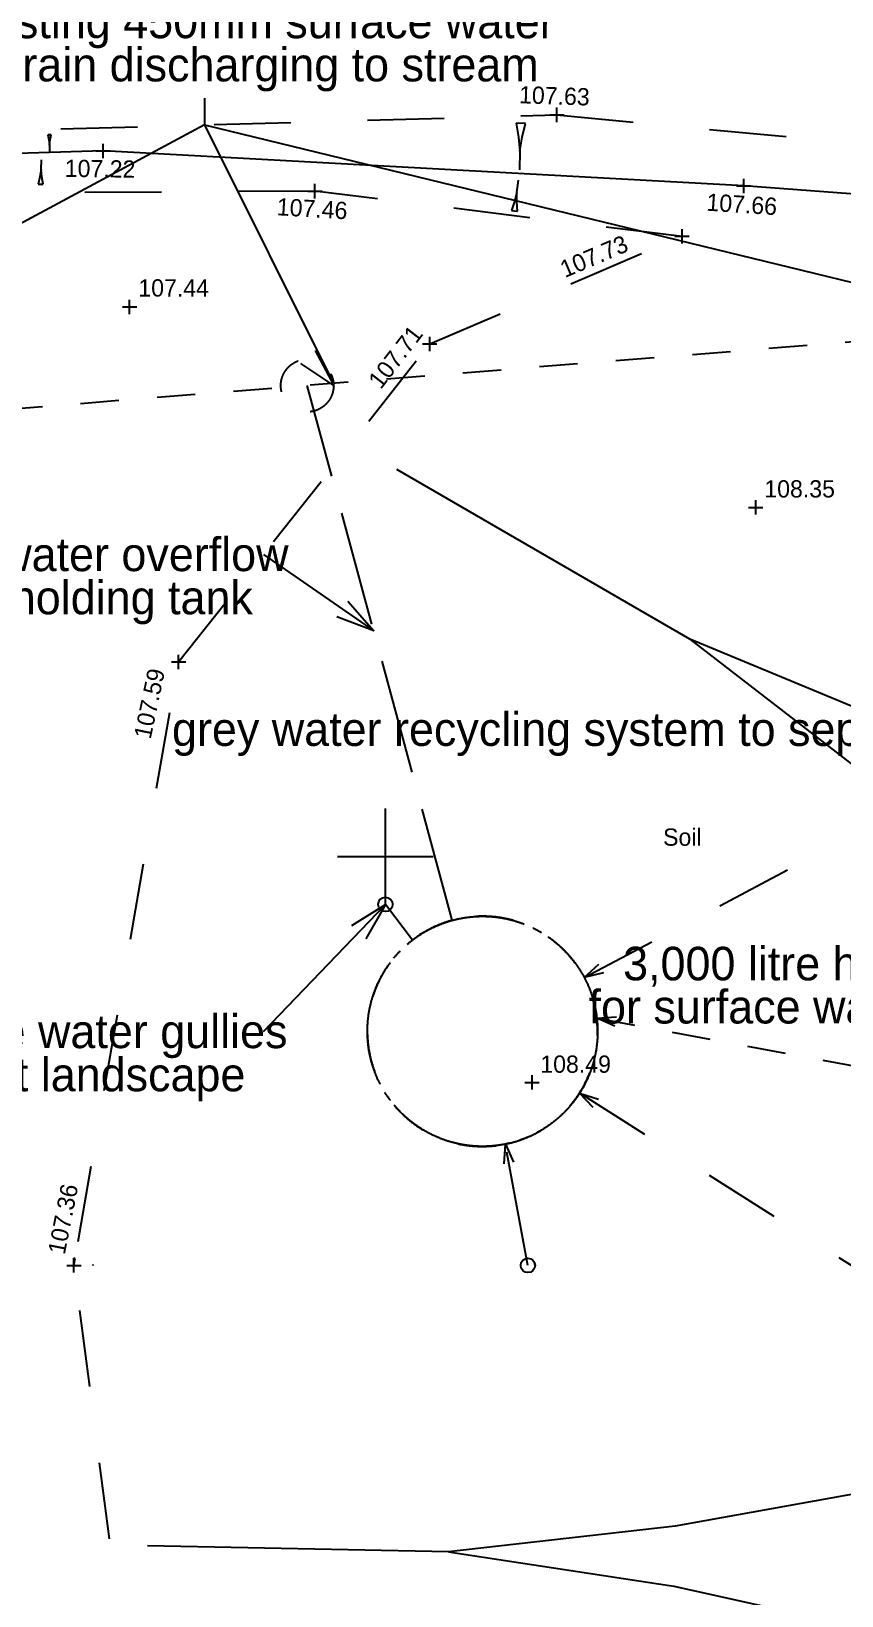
# Model space of a CAD drawing. Header units: millimetres. Extents: x -41320 to 62477, y -39180 to 41963.
# Drawn here: x -12321 to -3869, y -6390 to 9926 of the extents above; entities that cross this region are included whole.
import ezdxf

# ---------------------------------------------------------------- set-up
doc = ezdxf.new("R2010")
doc.units = ezdxf.units.MM
for name, pattern in [('BORDER', [16, 13, -1, 1, -1]), ('DASHDOT', [16, 12, -4]), ('DASHED', [16, 8, -8]), ('DOT', [16, 4, -4, 4, -4])]:
    doc.linetypes.add(name, pattern=pattern)
for name, color, linetype, true_color in [('1', 7, 'Continuous', 0xffffff), ('NEW_LGF_1', 7, 'Continuous', 0xffffff), ('SV___GRID', 7, 'Continuous', 0xffffff), ('SV_LAND_FORM_LEVELS', 7, 'Continuous', 0xffffff), ('SV_LAND_FORMS', 7, 'Continuous', 0xffffff), ('SV_LEVELS_(SPOT)', 7, 'Continuous', 0xffffff), ('SV_MISC_TEXT', 7, 'Continuous', 0xffffff)]:
    doc.layers.add(name, color=color, linetype=linetype, true_color=true_color)
doc.dimstyles.new('ISO-25', dxfattribs={"dimtxt": 2.5, "dimasz": 2.5, "dimexe": 1.25, "dimexo": 0.625, "dimtad": 1, "dimtxsty": 'Standard', "dimcen": 2.5, "dimadec": 0, "dimazin": 0, "dimtfac": 1, "dimtmove": 0, "dimatfit": 3, "dimfxl": 1, "dimarcsym": 0})

# ---------------------------------------------------------------- blocks, each defined once
blk = doc.blocks.new('PT_PLUS00002')
at = {"layer": 'SV_LAND_FORM_LEVELS', "color": 1, "linetype": 'Continuous', "ltscale": 100}
for p, q in [((0, 75), (150, 75)), ((75, 0), (75, 150))]:
    blk.add_line(p, q, dxfattribs=at)
at = {"layer": 'SV_LAND_FORM_LEVELS'}
blk.add_attdef('PAT_NAME', (0, 0), '', height=1, dxfattribs=at)
blk = doc.blocks.new('PT_PLUS00011')
at = {"layer": 'SV_LEVELS_(SPOT)', "color": 1, "linetype": 'Continuous', "ltscale": 100}
for p, q in [((0, 75), (150, 75)), ((75, 0), (75, 150))]:
    blk.add_line(p, q, dxfattribs=at)
at = {"layer": 'SV_LEVELS_(SPOT)'}
blk.add_attdef('PAT_NAME', (0, 0), '', height=1, dxfattribs=at)
blk = doc.blocks.new('GLOBALTADPOLE')
at = {"layer": 'SV_MISC_TEXT', "color": 1, "linetype": 'Continuous', "ltscale": 100}
for p, q in [((57, 196), (32, 102)), ((57, 196), (73, 324)), ((57, 98), (57, 196)), ((32, 102), (0, 8)), ((0, 8), (64, 0)), ((64, 0), (57, 98))]:
    blk.add_line(p, q, dxfattribs=at)
at = {"layer": 'SV_MISC_TEXT'}
blk.add_attdef('PAT_NAME', (0, 0), '', height=1, dxfattribs=at)
blk = doc.blocks.new('DD295A91')
at = {"layer": '1', "color": 5, "linetype": 'DOT', "ltscale": 100}
blk.add_line((15209, 1217), (0, 0), dxfattribs=at)
blk.add_circle((7604, 608), 275, dxfattribs=at)
blk.add_arc((7604, 608), 275, 0, 0, dxfattribs=at)
blk = doc.blocks.new('PT_PLUS00021')
at = {"layer": 'SV_LAND_FORM_LEVELS', "color": 1, "linetype": 'Continuous', "ltscale": 100}
for p, q in [((0, 75), (150, 75)), ((75, 0), (75, 150))]:
    blk.add_line(p, q, dxfattribs=at)
at = {"layer": 'SV_LAND_FORM_LEVELS'}
blk.add_attdef('PAT_NAME', (0, 0), '', height=1, dxfattribs=at)
blk = doc.blocks.new('878EE72C')
at = {"layer": 'NEW_LGF_1', "color": 2, "linetype": 'BORDER', "ltscale": 100}
blk.add_circle((22115, 20518), 1200, dxfattribs=at)
blk.add_arc((22115, 20518), 1200, 0, 0, dxfattribs=at)
at = {"layer": 'NEW_LGF_1'}
blk.add_attdef('Sfb', (0, 0), '', height=1, dxfattribs=at)
blk = doc.blocks.new('PT_PLUS00028')
at = {"layer": 'SV_LEVELS_(SPOT)', "color": 1, "linetype": 'Continuous', "ltscale": 100}
for p, q in [((0, 75), (150, 75)), ((75, 0), (75, 150))]:
    blk.add_line(p, q, dxfattribs=at)
at = {"layer": 'SV_LEVELS_(SPOT)'}
blk.add_attdef('PAT_NAME', (0, 0), '', height=1, dxfattribs=at)
blk = doc.blocks.new('PT_PLUS00033')
at = {"layer": 'SV_LAND_FORM_LEVELS', "color": 1, "linetype": 'Continuous', "ltscale": 100}
for p, q in [((0, 75), (150, 75)), ((75, 0), (75, 150))]:
    blk.add_line(p, q, dxfattribs=at)
at = {"layer": 'SV_LAND_FORM_LEVELS'}
blk.add_attdef('PAT_NAME', (0, 0), '', height=1, dxfattribs=at)
blk = doc.blocks.new('PT_PLUS00035')
at = {"layer": 'SV_LEVELS_(SPOT)', "color": 1, "linetype": 'Continuous', "ltscale": 100}
for p, q in [((0, 75), (150, 75)), ((75, 0), (75, 150))]:
    blk.add_line(p, q, dxfattribs=at)
at = {"layer": 'SV_LEVELS_(SPOT)'}
blk.add_attdef('PAT_NAME', (0, 0), '', height=1, dxfattribs=at)
blk = doc.blocks.new('GLOBALTADPOLE00038')
at = {"layer": 'SV_MISC_TEXT', "color": 1, "linetype": 'Continuous', "ltscale": 100}
for p, q in [((7866, 1570), (5501, 1146)), ((7835, 0), (7866, 1570)), ((5501, 1146), (3140, 878)), ((3140, 878), (0, 940)), ((3140, 878), (5489, 518)), ((5489, 518), (7835, 0))]:
    blk.add_line(p, q, dxfattribs=at)
at = {"layer": 'SV_MISC_TEXT'}
blk.add_attdef('PAT_NAME', (0, 0), '', height=1, dxfattribs=at)
blk = doc.blocks.new('F5427BA7')
at = {"layer": 'NEW_LGF_1', "color": 1, "linetype": 'Continuous', "ltscale": 100}
for p, q in [((18935, 28183), (18935, 27906)), ((18935, 27906), (12787, 24609)), ((18935, 27906), (20279, 25209)), ((18935, 27906), (27609, 25795)), ((19549, 23426), (20699, 22628)), ((19549, 18451), (20820, 19775))]:
    blk.add_line(p, q, dxfattribs=at)
at = {"layer": 'NEW_LGF_1', "color": 2, "linetype": 'DASHDOT', "ltscale": 100}
for p, q in [((21518, 19609), (20005, 25187)), ((21102, 19403), (20820, 19775)), ((22306, 16010), (22072, 17275)), ((22381, 16010), (22374, 16041))]:
    blk.add_line(p, q, dxfattribs=at)
at = {"layer": 'NEW_LGF_1', "color": 2, "linetype": 'DOT', "ltscale": 100}
blk.add_line((23024, 18590), (31928, 16935), dxfattribs=at)
at = {"layer": 'NEW_LGF_1', "color": 2, "linetype": 'BORDER', "ltscale": 100}
blk.add_line((17584, 16081), (17572, 16085), dxfattribs=at)
at = {"layer": 'NEW_LGF_1', "color": 4, "linetype": 'Continuous', "ltscale": 100}
for centre in [(20820, 19775), (22306, 16010)]:
    blk.add_circle(centre, 75, dxfattribs=at)
for centre in [(20820, 19775), (22306, 16010)]:
    blk.add_arc(centre, 75, 0, 0, dxfattribs=at)
at = {"layer": 'NEW_LGF_1', "color": 2, "linetype": 'DOT', "ltscale": 100}
for start, end in [(105.178, 281.5153), (105.178, 281.5153), (281.5153, 101.5153), (281.5153, 101.5153)]:
    blk.add_arc((21832, 18451), 1200, start, end, dxfattribs=at)
at = {"layer": 'NEW_LGF_1', "color": 6, "linetype": 'BORDER', "ltscale": 100}
blk.add_arc((17497, 16010), 275, 0, 2.1633, dxfattribs=at)
blk.add_arc((17497, 16010), 275, 0, 2.1633, dxfattribs=at)
at = {"layer": 'NEW_LGF_1', "color": 15, "linetype": 'Continuous', "ltscale": 100}
for s, p in [('existing 450mm surface water', (16369, 28809)), ('drain discharging to stream', (16774, 28359)), ('surface water overflow ', (15128, 23251)), ('from holding tank', (15848, 22801)), ('grey water recycling system to separate detail', (18595, 21428)), ('3,000 litre holding tank', (23299, 18983)), ('for surface water re-use', (22939, 18533)), ('surface water gullies', (15533, 18276)), ('to suit landscape', (15848, 17826))]:
    blk.add_text(s, height=350, dxfattribs=at).set_placement(p)
at = {"layer": 'NEW_LGF_1'}
blk.add_attdef('Sfb', (0, 0), '', height=1, dxfattribs=at)
blk = doc.blocks.new('PT_PLUS00063')
at = {"layer": 'SV_LAND_FORM_LEVELS', "color": 1, "linetype": 'Continuous', "ltscale": 100}
for p, q in [((0, 75), (150, 75)), ((75, 0), (75, 150))]:
    blk.add_line(p, q, dxfattribs=at)
at = {"layer": 'SV_LAND_FORM_LEVELS'}
blk.add_attdef('PAT_NAME', (0, 0), '', height=1, dxfattribs=at)
blk = doc.blocks.new('GLOBALTADPOLE00086')
at = {"layer": 'SV_MISC_TEXT', "color": 1, "linetype": 'Continuous', "ltscale": 100}
for p, q in [((36, 181), (0, 181)), ((0, 181), (11, 126)), ((25, 126), (36, 181)), ((11, 126), (18, 72)), ((18, 72), (25, 126)), ((18, 72), (18, 0))]:
    blk.add_line(p, q, dxfattribs=at)
at = {"layer": 'SV_MISC_TEXT'}
blk.add_attdef('PAT_NAME', (0, 0), '', height=1, dxfattribs=at)
blk = doc.blocks.new('PT_PLUS00100')
at = {"layer": 'SV_LAND_FORM_LEVELS', "color": 1, "linetype": 'Continuous', "ltscale": 100}
for p, q in [((0, 75), (150, 75)), ((75, 0), (75, 150))]:
    blk.add_line(p, q, dxfattribs=at)
at = {"layer": 'SV_LAND_FORM_LEVELS'}
blk.add_attdef('PAT_NAME', (0, 0), '', height=1, dxfattribs=at)
blk = doc.blocks.new('PT_PLUS00103')
at = {"layer": 'SV_LAND_FORM_LEVELS', "color": 1, "linetype": 'Continuous', "ltscale": 100}
for p, q in [((0, 75), (150, 75)), ((75, 0), (75, 150))]:
    blk.add_line(p, q, dxfattribs=at)
at = {"layer": 'SV_LAND_FORM_LEVELS'}
blk.add_attdef('PAT_NAME', (0, 0), '', height=1, dxfattribs=at)
blk = doc.blocks.new('GLOBALTADPOLE00105')
at = {"layer": 'SV_MISC_TEXT', "color": 1, "linetype": 'Continuous', "ltscale": 100}
for p, q in [((97, 483), (0, 486)), ((0, 486), (24, 340)), ((24, 340), (39, 194)), ((39, 194), (63, 339)), ((63, 339), (97, 483)), ((39, 194), (33, 0))]:
    blk.add_line(p, q, dxfattribs=at)
at = {"layer": 'SV_MISC_TEXT'}
blk.add_attdef('PAT_NAME', (0, 0), '', height=1, dxfattribs=at)
blk = doc.blocks.new('GLOBALTADPOLE00106')
at = {"layer": 'SV_MISC_TEXT', "color": 1, "linetype": 'Continuous', "ltscale": 100}
for p, q in [((3054, 3419), (0, 5190)), ((3054, 3419), (5168, 1786)), ((5522, 2397), (3054, 3419)), ((8078, 1527), (5522, 2397)), ((5168, 1786), (7193, 0)), ((7193, 0), (8078, 1527))]:
    blk.add_line(p, q, dxfattribs=at)
at = {"layer": 'SV_MISC_TEXT'}
blk.add_attdef('PAT_NAME', (0, 0), '', height=1, dxfattribs=at)
blk = doc.blocks.new('PT_PLUS00115')
at = {"layer": 'SV_LAND_FORM_LEVELS', "color": 1, "linetype": 'Continuous', "ltscale": 100}
for p, q in [((0, 75), (150, 75)), ((75, 0), (75, 150))]:
    blk.add_line(p, q, dxfattribs=at)
at = {"layer": 'SV_LAND_FORM_LEVELS'}
blk.add_attdef('PAT_NAME', (0, 0), '', height=1, dxfattribs=at)
blk = doc.blocks.new('GLOBALTADPOLE00142')
at = {"layer": 'SV_MISC_TEXT', "color": 1, "linetype": 'Continuous', "ltscale": 100}
for p, q in [((31, 153), (36, 254)), ((18, 77), (0, 2)), ((0, 2), (51, 0)), ((31, 153), (18, 77)), ((38, 76), (31, 153)), ((51, 0), (38, 76))]:
    blk.add_line(p, q, dxfattribs=at)
at = {"layer": 'SV_MISC_TEXT'}
blk.add_attdef('PAT_NAME', (0, 0), '', height=1, dxfattribs=at)
blk = doc.blocks.new('0F3204BB')
at = {"layer": 'NEW_LGF_1', "color": 2, "linetype": 'Continuous', "ltscale": 100}
for p, q in [((149, 365), (341, 0)), ((341, 0), (0, 232))]:
    blk.add_line(p, q, dxfattribs=at)
at = {"layer": 'NEW_LGF_1'}
blk.add_attdef('Sfb', (0, 0), '', height=1, dxfattribs=at)
blk = doc.blocks.new('PT_PLUS00169')
at = {"layer": 'SV_LAND_FORM_LEVELS', "color": 1, "linetype": 'Continuous', "ltscale": 100}
for p, q in [((0, 75), (150, 75)), ((75, 0), (75, 150))]:
    blk.add_line(p, q, dxfattribs=at)
at = {"layer": 'SV_LAND_FORM_LEVELS'}
blk.add_attdef('PAT_NAME', (0, 0), '', height=1, dxfattribs=at)
blk = doc.blocks.new('5654F96E')
at = {"layer": 'NEW_LGF_1', "color": 2, "linetype": 'Continuous', "ltscale": 100}
for p, q in [((114, 310), (386, 0)), ((386, 0), (0, 146))]:
    blk.add_line(p, q, dxfattribs=at)
at = {"layer": 'NEW_LGF_1'}
blk.add_attdef('Sfb', (0, 0), '', height=1, dxfattribs=at)
blk = doc.blocks.new('597D7589')
at = {"layer": 'NEW_LGF_1', "color": 2, "linetype": 'Continuous', "ltscale": 100}
for p, q in [((0, 139), (349, 358)), ((349, 358), (144, 0))]:
    blk.add_line(p, q, dxfattribs=at)
at = {"layer": 'NEW_LGF_1'}
blk.add_attdef('Sfb', (0, 0), '', height=1, dxfattribs=at)
blk = doc.blocks.new('3681A1B3')
at = {"layer": 'NEW_LGF_1', "color": 2, "linetype": 'Continuous', "ltscale": 100}
for p, q in [((0, 0), (153, 138)), ((200, 49), (0, 0))]:
    blk.add_line(p, q, dxfattribs=at)
at = {"layer": 'NEW_LGF_1'}
blk.add_attdef('Sfb', (0, 0), '', height=1, dxfattribs=at)
blk = doc.blocks.new('7E8AD993')
at = {"layer": 'NEW_LGF_1', "color": 2, "linetype": 'DASHED', "ltscale": 100}
for p, q in [((47, 8349), (7073, 12065)), ((0, 7145), (11159, 65))]:
    blk.add_line(p, q, dxfattribs=at)
at = {"layer": 'NEW_LGF_1', "color": 2, "linetype": 'Continuous', "ltscale": 100}
for centre in [(7138, 12065), (11094, 65)]:
    blk.add_circle(centre, 65, dxfattribs=at)
for centre in [(7138, 12065), (11094, 65)]:
    blk.add_arc(centre, 65, 0, 0, dxfattribs=at)
blk = doc.blocks.new('16D52055')
at = {"layer": 'NEW_LGF_1', "color": 2, "linetype": 'Continuous', "ltscale": 100}
for p, q in [((0, 86), (206, 98)), ((187, 0), (0, 86))]:
    blk.add_line(p, q, dxfattribs=at)
at = {"layer": 'NEW_LGF_1'}
blk.add_attdef('Sfb', (0, 0), '', height=1, dxfattribs=at)
blk = doc.blocks.new('AE589C0B')
at = {"layer": 'NEW_LGF_1', "color": 2, "linetype": 'Continuous', "ltscale": 100}
for p, q in [((142, 0), (0, 149)), ((0, 149), (196, 84))]:
    blk.add_line(p, q, dxfattribs=at)
at = {"layer": 'NEW_LGF_1'}
blk.add_attdef('Sfb', (0, 0), '', height=1, dxfattribs=at)
blk = doc.blocks.new('3116EE52')
at = {"layer": 'NEW_LGF_1', "color": 2, "linetype": 'Continuous', "ltscale": 100}
for p, q in [((0, 0), (13, 206)), ((13, 206), (98, 18))]:
    blk.add_line(p, q, dxfattribs=at)
at = {"layer": 'NEW_LGF_1'}
blk.add_attdef('Sfb', (0, 0), '', height=1, dxfattribs=at)
blk = doc.blocks.new('B5121D4A')
at = {"layer": 'NEW_LGF_1', "color": 9, "linetype": 'Continuous', "ltscale": 100}
for p, q in [((18401, 15932), (19164, 15932)), ((1383, 3870), (1383, 3137)), ((12079, 3721), (12079, 3121)), ((969, 3533), (1732, 3532)), ((1383, 2921), (1383, 3521)), ((6731, 3321), (1383, 3321)), ((1383, 3321), (12079, 3321)), ((6731, 3321), (12079, 3321))]:
    blk.add_line(p, q, dxfattribs=at)
at = {"layer": 'NEW_LGF_1', "color": 4, "linetype": 'Continuous', "ltscale": 100}
for p, q in [((1313, 3250), (1454, 3392)), ((12150, 3392), (12009, 3250))]:
    blk.add_line(p, q, dxfattribs=at)
at = {"layer": 'NEW_LGF_1', "color": 9, "linetype": 'Continuous', "ltscale": 100}
for s, p in [('R10696', (17482, 16092)), ('R4480', (21920, 5509)), ('R10696', (102, 3579)), ('10696', (6171, 2921))]:
    blk.add_text(s, height=250, dxfattribs=at).set_placement(p)
for points in [[(9380, 10895), (18815, 15932)], [(18389, 10479), (23297, 180)], [(20876, 9751), (23000, 5809)], [(11776, 6266), (1383, 3532)]]:
    blk.add_leader(points, dimstyle='ISO-25', override={"dimasz": 200}, dxfattribs=at)

msp = doc.modelspace()

# ---------------------------------------------------------------- linework, layer by layer
at = {"layer": 'SV___GRID', "color": 1, "linetype": 'Continuous', "ltscale": 100}
for p, q in [((-8628, 820), (-8628, 1820)), ((-9128, 1320), (-8128, 1320))]:
    msp.add_line(p, q, dxfattribs=at)
at = {"layer": 'SV_LAND_FORMS', "color": 1, "linetype": 'DASHED', "ltscale": 100}
for p, q in [((-15212, 8817), (-6839, 9055)), ((-6839, 9055), (1798, 8235)), ((-9363, 8259), (-15476, 8225)), ((-5533, 7786), (-9363, 8259)), ((-8165, 6666), (-5534, 7789)), ((-10785, 3349), (-8165, 6666)), ((-11833, -2697), (-10785, 3349)), ((-11876, -2945), (-11864, -2874)), ((-10885, -10556), (-11876, -2945))]:
    msp.add_line(p, q, dxfattribs=at)
at = {"layer": 'SV_LAND_FORMS', "color": 1, "linetype": 'Continuous', "ltscale": 100}
for p, q in [((-11571, 8679), (-15113, 8574)), ((-4891, 8314), (-11571, 8679)), ((3883, 7657), (-4891, 8314))]:
    msp.add_line(p, q, dxfattribs=at)

# ---------------------------------------------------------------- block references
at = {"layer": '1'}
msp.add_blockref('DD295A91', (-17047, 5623), dxfattribs=at)
at = {"layer": 'NEW_LGF_1'}
for name, p in [('878EE72C', (-29730, -21022)), ('F5427BA7', (-29448, -18955)), ('0F3204BB', (-9508, 6231)), ('B5121D4A', (-7386, -11959)), ('5654F96E', (-9134, 3673)), ('7E8AD993', (-6602, -8292)), ('597D7589', (-8977, 462)), ('3681A1B3', (-6555, 57)), ('16D52055', (-6423, -451)), ('AE589C0B', (-6602, -1297)), ('3116EE52', (-7389, -1886))]:
    msp.add_blockref(name, p, dxfattribs=at)
at = {"layer": 'SV_LAND_FORM_LEVELS'}
for name, p in [('PT_PLUS00021', (-6914, 8980)), ('PT_PLUS00063', (-11646, 8604)), ('PT_PLUS00169', (-9438, 8184)), ('PT_PLUS00103', (-4966, 8239)), ('PT_PLUS00100', (-5609, 7714)), ('PT_PLUS00115', (-8240, 6591)), ('PT_PLUS00002', (-10860, 3274)), ('PT_PLUS00033', (-11951, -3020))]:
    msp.add_blockref(name, p, dxfattribs=at)
at = {"layer": 'SV_LEVELS_(SPOT)'}
for name, p in [('PT_PLUS00011', (-11370, 6977)), ('PT_PLUS00028', (-4841, 4885)), ('PT_PLUS00035', (-7173, -1111))]:
    msp.add_blockref(name, p, dxfattribs=at)
at = {"layer": 'SV_MISC_TEXT'}
for name, p in [('GLOBALTADPOLE00086', (-12149, 8667)), ('GLOBALTADPOLE00105', (-7264, 8482)), ('GLOBALTADPOLE00142', (-12249, 8331)), ('GLOBALTADPOLE', (-7314, 8050)), ('GLOBALTADPOLE00106', (-8508, 167)), ('GLOBALTADPOLE00038', (-11108, -6810))]:
    msp.add_blockref(name, p, dxfattribs=at)

# ---------------------------------------------------------------- texts
at = {"layer": 'SV_LAND_FORM_LEVELS', "color": 1, "linetype": 'Continuous', "ltscale": 100}
for s, rotation, p in [('107.63', 358.1037, (-7236, 9176)), ('107.22', 359.2853, (-11972, 8408)), ('107.46', 356.643, (-9764, 8008)), ('107.66', 356.2919, (-5284, 8056)), ('107.73', 23.0995, (-6756, 7352)), ('107.71', 52.3264, (-8676, 6184)), ('107.59', 78.1785, (-11076, 2536)), ('107.36', 78.9063, (-11972, -2840))]:
    msp.add_text(s, height=180, rotation=rotation, dxfattribs=at).set_placement(p)
at = {"layer": 'SV_LEVELS_(SPOT)', "color": 1, "linetype": 'Continuous', "ltscale": 100}
for s, p in [('107.44', (-11204, 7160)), ('108.35', (-4676, 5064)), ('108.49', (-7012, -936))]:
    msp.add_text(s, height=180, dxfattribs=at).set_placement(p)
at = {"layer": 'SV_MISC_TEXT', "color": 1, "linetype": 'Continuous', "ltscale": 100}
msp.add_text('Soil', height=180, dxfattribs=at).set_placement((-5732, 1432))

doc.saveas('drawing.dxf')
